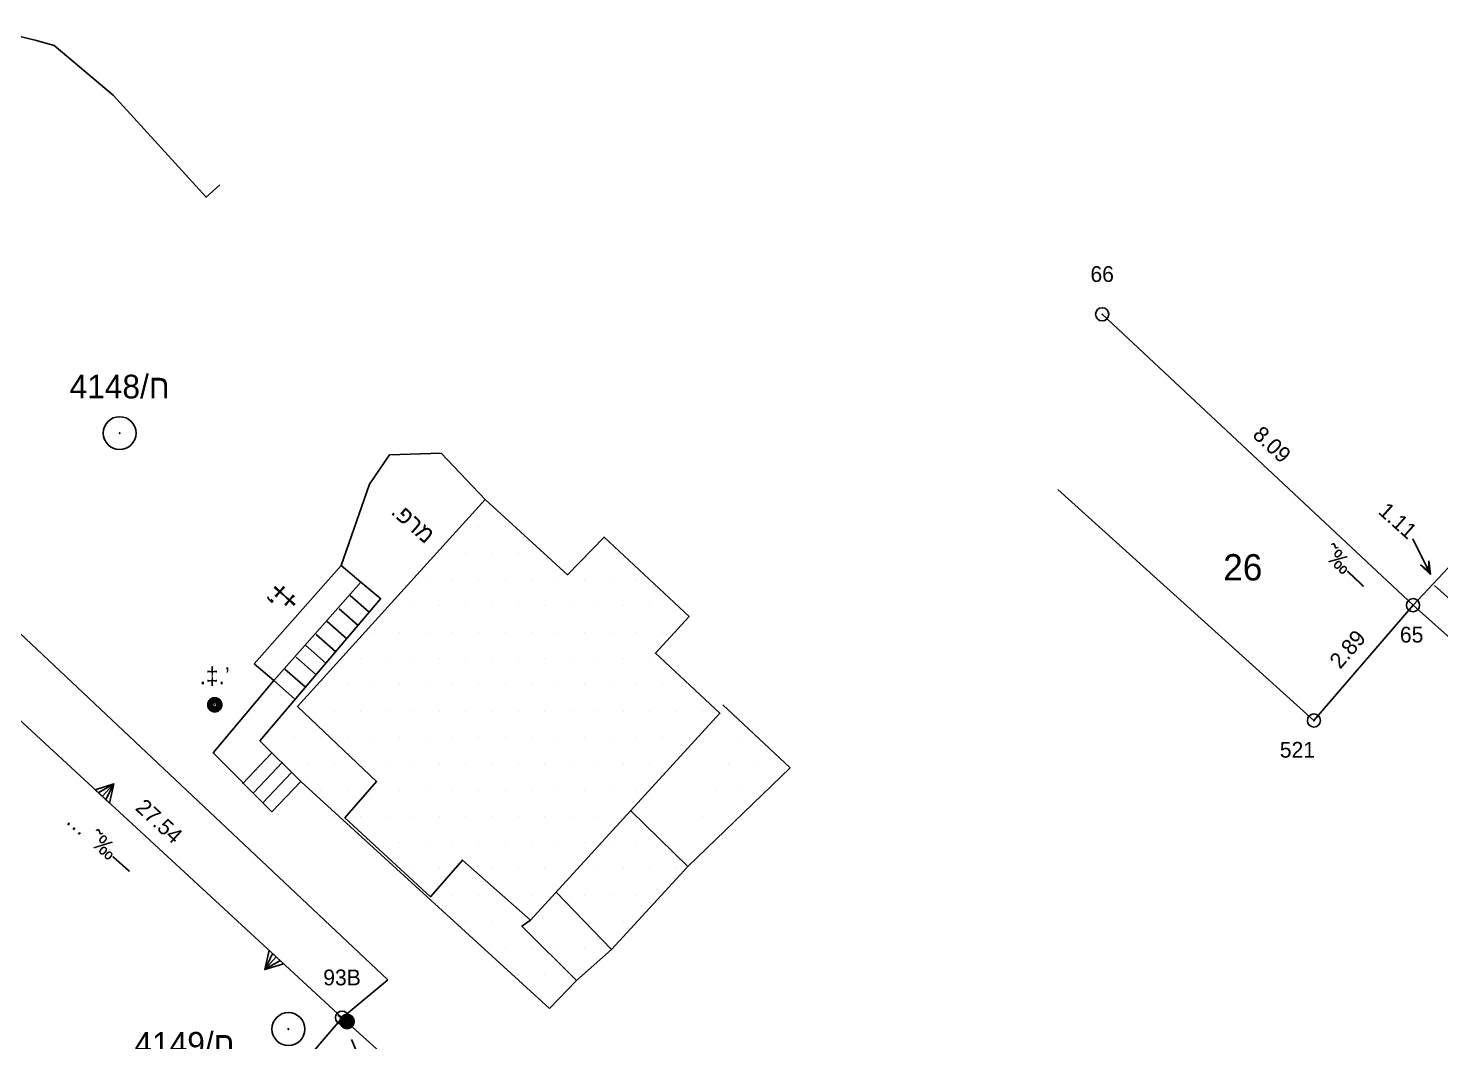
# Model space of a CAD drawing. Header units: feet. Extents: x 199929 to 200372, y 746507 to 746908.
# Drawn here: x 200223.6 to 200290.7, y 746695.5 to 746743.7 of the extents above; entities that cross this region are included whole.
import ezdxf
from ezdxf.enums import TextEntityAlignment as Align

# ---------------------------------------------------------------- set-up
doc = ezdxf.new("R2010")
doc.units = ezdxf.units.FT
doc.header["$LTSCALE"] = 5
doc.header["$MEASUREMENT"] = 0
doc.linetypes.add('HIDDEN', pattern=[0.375, 0.25, -0.125])
doc.layers.get('0').update_dxf_attribs({"linetype": 'CONTINUOUS'})
for name, color, linetype in [('121', 3, 'CONTINUOUS'), ('171', 3, 'HIDDEN'), ('1BATIM', 7, 'CONTINUOUS'), ('1KIR-EVEN', 7, 'CONTINUOUS'), ('1MADREGOT', 7, 'CONTINUOUS'), ('1T', 7, 'CONTINUOUS'), ('2GUVER_POLY', 7, 'CONTINUOUS'), ('2NEW_PT', 7, 'CONTINUOUS'), ('2TEURA_PT', 7, 'CONTINUOUS'), ('701', 3, 'CONTINUOUS'), ('701_H', 3, 'CONTINUOUS'), ('723', 3, 'CONTINUOUS'), ('726', 3, 'CONTINUOUS'), ('8213', 3, 'CONTINUOUS'), ('8213_T', 7, 'CONTINUOUS'), ('GVUL_C51-', 7, 'CONTINUOUS'), ('KIR-LE-BDIKA', 7, 'CONTINUOUS'), ('MILUOT', 7, 'CONTINUOUS'), ('OLD_FRONTS', 7, 'CONTINUOUS'), ('TR_ANOT_L', 7, 'CONTINUOUS'), ('TR_GUSH_MARKS', 7, 'CONTINUOUS'), ('TR_HETZ', 7, 'CONTINUOUS')]:
    doc.layers.add(name, color=color, linetype=linetype)
doc.styles.add('HEBTEXT', font='HEBTXT.shx')
doc.styles.add('TRHEBTXT', font='HEBTXT.SHX')

# ---------------------------------------------------------------- blocks, each defined once
blk = doc.blocks.new('TRP0002')
at = {"linetype": 'Continuous'}
blk.add_circle((0, 0, 3000), 0.5, dxfattribs=at)
blk.add_point((0, 0))
at = {"style": 'TRHEBTXT', "flags": 8}
blk.add_attdef('NAME', text='', height=1.199999999999999, dxfattribs=at).set_placement((0, 2.099999999976716), align=Align.BOTTOM_CENTER)
blk.add_attdef('HIGHTM', text='', height=1.6, dxfattribs=at).set_placement((-1, 0), align=Align.RIGHT)
blk.add_attdef('HIGHTC', (1, 0), '', height=1.6, dxfattribs=at)
blk.add_attdef('MARK', text='', height=2, dxfattribs=at).set_placement((0, -1.300000000046566), align=Align.TOP_CENTER)
blk = doc.blocks.new('8210')
at = {"layer": '2TEURA_PT', "linetype": 'Continuous', "const_width": 0.625}
blk.add_lwpolyline([(-0.4375, 0, 1), (0.4375, 0, 1)], format="xyb", close=True, dxfattribs=at)
at = {"layer": '2TEURA_PT'}
blk.add_point((0, 0), dxfattribs=at)
blk = doc.blocks.new('8213')
at = {"layer": '1BATIM'}
blk.add_blockref('8210', (0, 0), dxfattribs=at)
blk = doc.blocks.new('*X138')
at = {"color": 0}
for p, q in [((200251.25, 746705), (200251.25, 746705)), ((200252.5, 746705), (200252.5, 746705)), ((200253.75, 746705), (200253.75, 746705)), ((200250.625, 746703.75), (200250.625, 746703.75)), ((200251.875, 746703.75), (200251.875, 746703.75)), ((200253.125, 746703.75), (200253.125, 746703.75)), ((200254.375, 746703.75), (200254.375, 746703.75)), ((200250, 746702.5000000001), (200250, 746702.5000000001)), ((200251.25, 746702.5000000001), (200251.25, 746702.5000000001)), ((200252.5, 746702.5000000001), (200252.5, 746702.5000000001)), ((200250.625, 746701.25), (200250.625, 746701.25)), ((200251.875, 746701.25), (200251.875, 746701.25)), ((200251.25, 746700), (200251.25, 746700))]:
    blk.add_line(p, q, dxfattribs=at)
blk = doc.blocks.new('*X147')
at = {"color": 0}
for p, q in [((200248.75, 746700), (200248.75, 746700)), ((200250, 746700), (200250, 746700)), ((200249.375, 746698.75), (200249.375, 746698.75))]:
    blk.add_line(p, q, dxfattribs=at)
blk = doc.blocks.new('*X148')
at = {"color": 0}
for p, q in [((200235, 746710), (200235, 746710)), ((200236.25, 746710), (200236.25, 746710)), ((200237.5, 746710), (200237.5, 746710)), ((200235.625, 746708.7500000001), (200235.625, 746708.7500000001)), ((200236.875, 746708.7500000001), (200236.875, 746708.7500000001)), ((200238.125, 746708.7500000001), (200238.125, 746708.7500000001)), ((200237.5, 746707.5), (200237.5, 746707.5)), ((200238.75, 746707.5), (200238.75, 746707.5)), ((200240, 746707.5), (200240, 746707.5)), ((200238.125, 746706.2500000001), (200238.125, 746706.2500000001)), ((200239.375, 746706.2500000001), (200239.375, 746706.2500000001)), ((200240.625, 746706.2500000001), (200240.625, 746706.2500000001)), ((200240, 746705), (200240, 746705)), ((200241.25, 746705), (200241.25, 746705)), ((200242.5, 746705), (200242.5, 746705)), ((200241.875, 746703.75), (200241.875, 746703.75)), ((200243.125, 746703.75), (200243.125, 746703.75)), ((200242.5, 746702.5000000001), (200242.5, 746702.5000000001)), ((200243.75, 746702.5000000001), (200243.75, 746702.5000000001)), ((200245, 746702.5000000001), (200245, 746702.5000000001)), ((200244.375, 746701.25), (200244.375, 746701.25)), ((200245.625, 746701.25), (200245.625, 746701.25)), ((200246.25, 746700), (200246.25, 746700)), ((200247.5, 746700), (200247.5, 746700)), ((200246.875, 746698.75), (200246.875, 746698.75)), ((200248.125, 746698.75), (200248.125, 746698.75))]:
    blk.add_line(p, q, dxfattribs=at)
blk = doc.blocks.new('*X149')
at = {"color": 0}
for p, q in [((200256.875, 746711.25), (200256.875, 746711.25)), ((200257.5, 746710), (200257.5, 746710)), ((200256.875, 746708.7500000001), (200256.875, 746708.7500000001)), ((200258.125, 746708.7500000001), (200258.125, 746708.7500000001)), ((200259.375, 746708.7500000001), (200259.375, 746708.7500000001)), ((200256.25, 746707.5), (200256.25, 746707.5)), ((200257.5, 746707.5), (200257.5, 746707.5)), ((200255.625, 746706.25), (200255.625, 746706.25)), ((200256.875, 746706.25), (200256.875, 746706.25))]:
    blk.add_line(p, q, dxfattribs=at)
blk = doc.blocks.new('*X150')
at = {"color": 0}
for p, q in [((200245, 746720), (200245, 746720)), ((200246.25, 746720), (200246.25, 746720)), ((200243.125, 746718.75), (200243.125, 746718.75)), ((200244.375, 746718.75), (200244.375, 746718.75)), ((200245.625, 746718.75), (200245.625, 746718.75)), ((200246.875, 746718.75), (200246.875, 746718.75)), ((200250.625, 746718.75), (200250.625, 746718.75)), ((200242.5, 746717.5000000001), (200242.5, 746717.5000000001)), ((200243.75, 746717.5000000001), (200243.75, 746717.5000000001)), ((200245, 746717.5000000001), (200245, 746717.5000000001)), ((200246.25, 746717.5000000001), (200246.25, 746717.5000000001)), ((200247.5, 746717.5000000001), (200247.5, 746717.5000000001)), ((200248.75, 746717.5000000001), (200248.75, 746717.5000000001)), ((200250, 746717.5000000001), (200250, 746717.5000000001)), ((200251.25, 746717.5000000001), (200251.25, 746717.5000000001)), ((200252.5, 746717.5000000001), (200252.5, 746717.5000000001)), ((200241.875, 746716.25), (200241.875, 746716.25)), ((200243.125, 746716.25), (200243.125, 746716.25)), ((200244.375, 746716.25), (200244.375, 746716.25)), ((200245.625, 746716.25), (200245.625, 746716.25)), ((200246.875, 746716.25), (200246.875, 746716.25)), ((200248.125, 746716.25), (200248.125, 746716.25)), ((200249.375, 746716.25), (200249.375, 746716.25)), ((200250.625, 746716.25), (200250.625, 746716.25)), ((200251.875, 746716.25), (200251.875, 746716.25)), ((200253.125, 746716.25), (200253.125, 746716.25)), ((200254.375, 746716.25), (200254.375, 746716.25)), ((200240, 746715), (200240, 746715)), ((200241.25, 746715), (200241.25, 746715)), ((200242.5, 746715), (200242.5, 746715)), ((200243.75, 746715), (200243.75, 746715)), ((200245, 746715), (200245, 746715)), ((200246.25, 746715), (200246.25, 746715)), ((200247.5, 746715), (200247.5, 746715)), ((200248.75, 746715), (200248.75, 746715)), ((200250, 746715), (200250, 746715)), ((200251.25, 746715), (200251.25, 746715)), ((200252.5, 746715), (200252.5, 746715)), ((200253.75, 746715), (200253.75, 746715)), ((200239.375, 746713.75), (200239.375, 746713.75)), ((200240.625, 746713.75), (200240.625, 746713.75)), ((200241.875, 746713.75), (200241.875, 746713.75)), ((200243.125, 746713.75), (200243.125, 746713.75)), ((200244.375, 746713.75), (200244.375, 746713.75)), ((200245.625, 746713.75), (200245.625, 746713.75)), ((200246.875, 746713.75), (200246.875, 746713.75)), ((200248.125, 746713.75), (200248.125, 746713.75)), ((200249.375, 746713.75), (200249.375, 746713.75)), ((200250.625, 746713.75), (200250.625, 746713.75)), ((200251.875, 746713.75), (200251.875, 746713.75)), ((200253.125, 746713.75), (200253.125, 746713.75)), ((200237.5, 746712.5), (200237.5, 746712.5)), ((200238.75, 746712.5), (200238.75, 746712.5)), ((200240, 746712.5), (200240, 746712.5)), ((200241.25, 746712.5), (200241.25, 746712.5)), ((200242.5, 746712.5), (200242.5, 746712.5)), ((200243.75, 746712.5), (200243.75, 746712.5)), ((200245, 746712.5), (200245, 746712.5)), ((200246.25, 746712.5), (200246.25, 746712.5)), ((200247.5, 746712.5), (200247.5, 746712.5)), ((200248.75, 746712.5), (200248.75, 746712.5)), ((200250, 746712.5), (200250, 746712.5)), ((200251.25, 746712.5), (200251.25, 746712.5)), ((200252.5, 746712.5), (200252.5, 746712.5)), ((200253.75, 746712.5), (200253.75, 746712.5)), ((200255, 746712.5), (200255, 746712.5)), ((200236.875, 746711.25), (200236.875, 746711.25)), ((200238.125, 746711.25), (200238.125, 746711.25)), ((200239.375, 746711.25), (200239.375, 746711.25)), ((200240.625, 746711.25), (200240.625, 746711.25)), ((200241.875, 746711.25), (200241.875, 746711.25)), ((200243.125, 746711.25), (200243.125, 746711.25)), ((200244.375, 746711.25), (200244.375, 746711.25)), ((200245.625, 746711.25), (200245.625, 746711.25)), ((200246.875, 746711.25), (200246.875, 746711.25)), ((200248.125, 746711.25), (200248.125, 746711.25)), ((200249.375, 746711.25), (200249.375, 746711.25)), ((200250.625, 746711.25), (200250.625, 746711.25)), ((200251.875, 746711.25), (200251.875, 746711.25)), ((200253.125, 746711.25), (200253.125, 746711.25)), ((200254.375, 746711.25), (200254.375, 746711.25)), ((200255.625, 746711.25), (200255.625, 746711.25)), ((200238.75, 746710.0000000001), (200238.75, 746710.0000000001)), ((200240, 746710.0000000001), (200240, 746710.0000000001)), ((200241.25, 746710.0000000001), (200241.25, 746710.0000000001)), ((200242.5, 746710.0000000001), (200242.5, 746710.0000000001)), ((200243.75, 746710.0000000001), (200243.75, 746710.0000000001)), ((200245, 746710.0000000001), (200245, 746710.0000000001)), ((200246.25, 746710.0000000001), (200246.25, 746710.0000000001)), ((200247.5, 746710.0000000001), (200247.5, 746710.0000000001)), ((200248.75, 746710.0000000001), (200248.75, 746710.0000000001)), ((200250, 746710.0000000001), (200250, 746710.0000000001)), ((200251.25, 746710.0000000001), (200251.25, 746710.0000000001)), ((200252.5, 746710.0000000001), (200252.5, 746710.0000000001)), ((200253.75, 746710.0000000001), (200253.75, 746710.0000000001)), ((200255, 746710.0000000001), (200255, 746710.0000000001)), ((200239.375, 746708.7500000001), (200239.375, 746708.7500000001)), ((200240.625, 746708.7500000001), (200240.625, 746708.7500000001)), ((200241.875, 746708.7500000001), (200241.875, 746708.7500000001)), ((200243.125, 746708.7500000001), (200243.125, 746708.7500000001)), ((200244.375, 746708.7500000001), (200244.375, 746708.7500000001)), ((200245.625, 746708.7500000001), (200245.625, 746708.7500000001)), ((200246.875, 746708.7500000001), (200246.875, 746708.7500000001)), ((200248.125, 746708.7500000001), (200248.125, 746708.7500000001)), ((200249.375, 746708.7500000001), (200249.375, 746708.7500000001)), ((200250.625, 746708.7500000001), (200250.625, 746708.7500000001)), ((200251.875, 746708.7500000001), (200251.875, 746708.7500000001)), ((200253.125, 746708.7500000001), (200253.125, 746708.7500000001)), ((200240, 746707.5000000001), (200240, 746707.5000000001)), ((200241.25, 746707.5000000001), (200241.25, 746707.5000000001)), ((200242.5, 746707.5000000001), (200242.5, 746707.5000000001)), ((200243.75, 746707.5000000001), (200243.75, 746707.5000000001)), ((200245, 746707.5000000001), (200245, 746707.5000000001)), ((200246.25, 746707.5000000001), (200246.25, 746707.5000000001)), ((200247.5, 746707.5000000001), (200247.5, 746707.5000000001)), ((200248.75, 746707.5000000001), (200248.75, 746707.5000000001)), ((200250, 746707.5000000001), (200250, 746707.5000000001)), ((200251.25, 746707.5000000001), (200251.25, 746707.5000000001)), ((200252.5, 746707.5000000001), (200252.5, 746707.5000000001)), ((200239.375, 746706.25), (200239.375, 746706.25)), ((200240.625, 746706.25), (200240.625, 746706.25)), ((200241.875, 746706.25), (200241.875, 746706.25)), ((200243.125, 746706.25), (200243.125, 746706.25)), ((200244.375, 746706.25), (200244.375, 746706.25)), ((200245.625, 746706.25), (200245.625, 746706.25)), ((200246.875, 746706.25), (200246.875, 746706.25)), ((200248.125, 746706.25), (200248.125, 746706.25)), ((200249.375, 746706.25), (200249.375, 746706.25)), ((200250.625, 746706.25), (200250.625, 746706.25)), ((200251.875, 746706.25), (200251.875, 746706.25)), ((200240, 746705), (200240, 746705)), ((200241.25, 746705), (200241.25, 746705)), ((200242.5, 746705), (200242.5, 746705)), ((200243.75, 746705), (200243.75, 746705)), ((200245, 746705), (200245, 746705)), ((200246.25, 746705), (200246.25, 746705)), ((200247.5, 746705), (200247.5, 746705)), ((200248.75, 746705), (200248.75, 746705)), ((200250, 746705), (200250, 746705)), ((200241.875, 746703.75), (200241.875, 746703.75)), ((200243.125, 746703.75), (200243.125, 746703.75)), ((200245.625, 746703.75), (200245.625, 746703.75)), ((200246.875, 746703.75), (200246.875, 746703.75)), ((200248.125, 746703.75), (200248.125, 746703.75)), ((200249.375, 746703.75), (200249.375, 746703.75)), ((200246.25, 746702.5000000001), (200246.25, 746702.5000000001)), ((200247.5, 746702.5000000001), (200247.5, 746702.5000000001))]:
    blk.add_line(p, q, dxfattribs=at)
blk = doc.blocks.new('TRP0012')
at = {"linetype": 'Continuous'}
for centre, radius in [((0, 0, 3000), 1.25), ((0, 0, 3001), 0.03)]:
    blk.add_circle(centre, radius, dxfattribs=at)
blk.add_point((0, 0))
at = {"style": 'TRHEBTXT', "flags": 8}
blk.add_attdef('NAME', text='', height=1.8, dxfattribs=at).set_placement((0, 2.1), align=Align.BOTTOM_CENTER)
blk.add_attdef('HIGHTM', text='', height=1.6, dxfattribs=at).set_placement((-1.75, 0), align=Align.RIGHT)
blk.add_attdef('HIGHTC', (1.75, 0), '', height=1.6, dxfattribs=at)
blk.add_attdef('MARK', text='', height=2, dxfattribs=at).set_placement((0, -1.75), align=Align.TOP_CENTER)
blk = doc.blocks.new('*X28')
at = {"color": 0}
for p, q in [((200251.25, 746705), (200251.25, 746705)), ((200252.5, 746705), (200252.5, 746705)), ((200253.75, 746705), (200253.75, 746705)), ((200250.625, 746703.75), (200250.625, 746703.75)), ((200251.875, 746703.75), (200251.875, 746703.75)), ((200253.125, 746703.75), (200253.125, 746703.75)), ((200254.375, 746703.75), (200254.375, 746703.75)), ((200250, 746702.5000000001), (200250, 746702.5000000001)), ((200251.25, 746702.5000000001), (200251.25, 746702.5000000001)), ((200252.5, 746702.5000000001), (200252.5, 746702.5000000001)), ((200250.625, 746701.25), (200250.625, 746701.25)), ((200251.875, 746701.25), (200251.875, 746701.25)), ((200251.25, 746700), (200251.25, 746700))]:
    blk.add_line(p, q, dxfattribs=at)
blk = doc.blocks.new('*X37')
at = {"color": 0}
for p, q in [((200248.75, 746700), (200248.75, 746700)), ((200250, 746700), (200250, 746700)), ((200249.375, 746698.75), (200249.375, 746698.75))]:
    blk.add_line(p, q, dxfattribs=at)
blk = doc.blocks.new('*X38')
at = {"color": 0}
for p, q in [((200235, 746710), (200235, 746710)), ((200236.25, 746710), (200236.25, 746710)), ((200237.5, 746710), (200237.5, 746710)), ((200235.625, 746708.7500000001), (200235.625, 746708.7500000001)), ((200236.875, 746708.7500000001), (200236.875, 746708.7500000001)), ((200238.125, 746708.7500000001), (200238.125, 746708.7500000001)), ((200237.5, 746707.5), (200237.5, 746707.5)), ((200238.75, 746707.5), (200238.75, 746707.5)), ((200240, 746707.5), (200240, 746707.5)), ((200238.125, 746706.2500000001), (200238.125, 746706.2500000001)), ((200239.375, 746706.2500000001), (200239.375, 746706.2500000001)), ((200240.625, 746706.2500000001), (200240.625, 746706.2500000001)), ((200240, 746705), (200240, 746705)), ((200241.25, 746705), (200241.25, 746705)), ((200242.5, 746705), (200242.5, 746705)), ((200241.875, 746703.75), (200241.875, 746703.75)), ((200243.125, 746703.75), (200243.125, 746703.75)), ((200242.5, 746702.5000000001), (200242.5, 746702.5000000001)), ((200243.75, 746702.5000000001), (200243.75, 746702.5000000001)), ((200245, 746702.5000000001), (200245, 746702.5000000001)), ((200244.375, 746701.25), (200244.375, 746701.25)), ((200245.625, 746701.25), (200245.625, 746701.25)), ((200246.25, 746700), (200246.25, 746700)), ((200247.5, 746700), (200247.5, 746700)), ((200246.875, 746698.75), (200246.875, 746698.75)), ((200248.125, 746698.75), (200248.125, 746698.75))]:
    blk.add_line(p, q, dxfattribs=at)
blk = doc.blocks.new('*X39')
at = {"color": 0}
for p, q in [((200256.875, 746711.25), (200256.875, 746711.25)), ((200257.5, 746710), (200257.5, 746710)), ((200256.875, 746708.7500000001), (200256.875, 746708.7500000001)), ((200258.125, 746708.7500000001), (200258.125, 746708.7500000001)), ((200259.375, 746708.7500000001), (200259.375, 746708.7500000001)), ((200256.25, 746707.5), (200256.25, 746707.5)), ((200257.5, 746707.5), (200257.5, 746707.5)), ((200255.625, 746706.25), (200255.625, 746706.25)), ((200256.875, 746706.25), (200256.875, 746706.25))]:
    blk.add_line(p, q, dxfattribs=at)
blk = doc.blocks.new('*X40')
at = {"color": 0}
for p, q in [((200245, 746720), (200245, 746720)), ((200246.25, 746720), (200246.25, 746720)), ((200243.125, 746718.75), (200243.125, 746718.75)), ((200244.375, 746718.75), (200244.375, 746718.75)), ((200245.625, 746718.75), (200245.625, 746718.75)), ((200246.875, 746718.75), (200246.875, 746718.75)), ((200250.625, 746718.75), (200250.625, 746718.75)), ((200242.5, 746717.5000000001), (200242.5, 746717.5000000001)), ((200243.75, 746717.5000000001), (200243.75, 746717.5000000001)), ((200245, 746717.5000000001), (200245, 746717.5000000001)), ((200246.25, 746717.5000000001), (200246.25, 746717.5000000001)), ((200247.5, 746717.5000000001), (200247.5, 746717.5000000001)), ((200248.75, 746717.5000000001), (200248.75, 746717.5000000001)), ((200250, 746717.5000000001), (200250, 746717.5000000001)), ((200251.25, 746717.5000000001), (200251.25, 746717.5000000001)), ((200252.5, 746717.5000000001), (200252.5, 746717.5000000001)), ((200241.875, 746716.25), (200241.875, 746716.25)), ((200243.125, 746716.25), (200243.125, 746716.25)), ((200244.375, 746716.25), (200244.375, 746716.25)), ((200245.625, 746716.25), (200245.625, 746716.25)), ((200246.875, 746716.25), (200246.875, 746716.25)), ((200248.125, 746716.25), (200248.125, 746716.25)), ((200249.375, 746716.25), (200249.375, 746716.25)), ((200250.625, 746716.25), (200250.625, 746716.25)), ((200251.875, 746716.25), (200251.875, 746716.25)), ((200253.125, 746716.25), (200253.125, 746716.25)), ((200254.375, 746716.25), (200254.375, 746716.25)), ((200240, 746715), (200240, 746715)), ((200241.25, 746715), (200241.25, 746715)), ((200242.5, 746715), (200242.5, 746715)), ((200243.75, 746715), (200243.75, 746715)), ((200245, 746715), (200245, 746715)), ((200246.25, 746715), (200246.25, 746715)), ((200247.5, 746715), (200247.5, 746715)), ((200248.75, 746715), (200248.75, 746715)), ((200250, 746715), (200250, 746715)), ((200251.25, 746715), (200251.25, 746715)), ((200252.5, 746715), (200252.5, 746715)), ((200253.75, 746715), (200253.75, 746715)), ((200239.375, 746713.75), (200239.375, 746713.75)), ((200240.625, 746713.75), (200240.625, 746713.75)), ((200241.875, 746713.75), (200241.875, 746713.75)), ((200243.125, 746713.75), (200243.125, 746713.75)), ((200244.375, 746713.75), (200244.375, 746713.75)), ((200245.625, 746713.75), (200245.625, 746713.75)), ((200246.875, 746713.75), (200246.875, 746713.75)), ((200248.125, 746713.75), (200248.125, 746713.75)), ((200249.375, 746713.75), (200249.375, 746713.75)), ((200250.625, 746713.75), (200250.625, 746713.75)), ((200251.875, 746713.75), (200251.875, 746713.75)), ((200253.125, 746713.75), (200253.125, 746713.75)), ((200237.5, 746712.5), (200237.5, 746712.5)), ((200238.75, 746712.5), (200238.75, 746712.5)), ((200240, 746712.5), (200240, 746712.5)), ((200241.25, 746712.5), (200241.25, 746712.5)), ((200242.5, 746712.5), (200242.5, 746712.5)), ((200243.75, 746712.5), (200243.75, 746712.5)), ((200245, 746712.5), (200245, 746712.5)), ((200246.25, 746712.5), (200246.25, 746712.5)), ((200247.5, 746712.5), (200247.5, 746712.5)), ((200248.75, 746712.5), (200248.75, 746712.5)), ((200250, 746712.5), (200250, 746712.5)), ((200251.25, 746712.5), (200251.25, 746712.5)), ((200252.5, 746712.5), (200252.5, 746712.5)), ((200253.75, 746712.5), (200253.75, 746712.5)), ((200255, 746712.5), (200255, 746712.5)), ((200236.875, 746711.25), (200236.875, 746711.25)), ((200238.125, 746711.25), (200238.125, 746711.25)), ((200239.375, 746711.25), (200239.375, 746711.25)), ((200240.625, 746711.25), (200240.625, 746711.25)), ((200241.875, 746711.25), (200241.875, 746711.25)), ((200243.125, 746711.25), (200243.125, 746711.25)), ((200244.375, 746711.25), (200244.375, 746711.25)), ((200245.625, 746711.25), (200245.625, 746711.25)), ((200246.875, 746711.25), (200246.875, 746711.25)), ((200248.125, 746711.25), (200248.125, 746711.25)), ((200249.375, 746711.25), (200249.375, 746711.25)), ((200250.625, 746711.25), (200250.625, 746711.25)), ((200251.875, 746711.25), (200251.875, 746711.25)), ((200253.125, 746711.25), (200253.125, 746711.25)), ((200254.375, 746711.25), (200254.375, 746711.25)), ((200255.625, 746711.25), (200255.625, 746711.25)), ((200238.75, 746710.0000000001), (200238.75, 746710.0000000001)), ((200240, 746710.0000000001), (200240, 746710.0000000001)), ((200241.25, 746710.0000000001), (200241.25, 746710.0000000001)), ((200242.5, 746710.0000000001), (200242.5, 746710.0000000001)), ((200243.75, 746710.0000000001), (200243.75, 746710.0000000001)), ((200245, 746710.0000000001), (200245, 746710.0000000001)), ((200246.25, 746710.0000000001), (200246.25, 746710.0000000001)), ((200247.5, 746710.0000000001), (200247.5, 746710.0000000001)), ((200248.75, 746710.0000000001), (200248.75, 746710.0000000001)), ((200250, 746710.0000000001), (200250, 746710.0000000001)), ((200251.25, 746710.0000000001), (200251.25, 746710.0000000001)), ((200252.5, 746710.0000000001), (200252.5, 746710.0000000001)), ((200253.75, 746710.0000000001), (200253.75, 746710.0000000001)), ((200255, 746710.0000000001), (200255, 746710.0000000001)), ((200239.375, 746708.7500000001), (200239.375, 746708.7500000001)), ((200240.625, 746708.7500000001), (200240.625, 746708.7500000001)), ((200241.875, 746708.7500000001), (200241.875, 746708.7500000001)), ((200243.125, 746708.7500000001), (200243.125, 746708.7500000001)), ((200244.375, 746708.7500000001), (200244.375, 746708.7500000001)), ((200245.625, 746708.7500000001), (200245.625, 746708.7500000001)), ((200246.875, 746708.7500000001), (200246.875, 746708.7500000001)), ((200248.125, 746708.7500000001), (200248.125, 746708.7500000001)), ((200249.375, 746708.7500000001), (200249.375, 746708.7500000001)), ((200250.625, 746708.7500000001), (200250.625, 746708.7500000001)), ((200251.875, 746708.7500000001), (200251.875, 746708.7500000001)), ((200253.125, 746708.7500000001), (200253.125, 746708.7500000001)), ((200240, 746707.5000000001), (200240, 746707.5000000001)), ((200241.25, 746707.5000000001), (200241.25, 746707.5000000001)), ((200242.5, 746707.5000000001), (200242.5, 746707.5000000001)), ((200243.75, 746707.5000000001), (200243.75, 746707.5000000001)), ((200245, 746707.5000000001), (200245, 746707.5000000001)), ((200246.25, 746707.5000000001), (200246.25, 746707.5000000001)), ((200247.5, 746707.5000000001), (200247.5, 746707.5000000001)), ((200248.75, 746707.5000000001), (200248.75, 746707.5000000001)), ((200250, 746707.5000000001), (200250, 746707.5000000001)), ((200251.25, 746707.5000000001), (200251.25, 746707.5000000001)), ((200252.5, 746707.5000000001), (200252.5, 746707.5000000001)), ((200239.375, 746706.25), (200239.375, 746706.25)), ((200240.625, 746706.25), (200240.625, 746706.25)), ((200241.875, 746706.25), (200241.875, 746706.25)), ((200243.125, 746706.25), (200243.125, 746706.25)), ((200244.375, 746706.25), (200244.375, 746706.25)), ((200245.625, 746706.25), (200245.625, 746706.25)), ((200246.875, 746706.25), (200246.875, 746706.25)), ((200248.125, 746706.25), (200248.125, 746706.25)), ((200249.375, 746706.25), (200249.375, 746706.25)), ((200250.625, 746706.25), (200250.625, 746706.25)), ((200251.875, 746706.25), (200251.875, 746706.25)), ((200240, 746705), (200240, 746705)), ((200241.25, 746705), (200241.25, 746705)), ((200242.5, 746705), (200242.5, 746705)), ((200243.75, 746705), (200243.75, 746705)), ((200245, 746705), (200245, 746705)), ((200246.25, 746705), (200246.25, 746705)), ((200247.5, 746705), (200247.5, 746705)), ((200248.75, 746705), (200248.75, 746705)), ((200250, 746705), (200250, 746705)), ((200241.875, 746703.75), (200241.875, 746703.75)), ((200243.125, 746703.75), (200243.125, 746703.75)), ((200245.625, 746703.75), (200245.625, 746703.75)), ((200246.875, 746703.75), (200246.875, 746703.75)), ((200248.125, 746703.75), (200248.125, 746703.75)), ((200249.375, 746703.75), (200249.375, 746703.75)), ((200246.25, 746702.5000000001), (200246.25, 746702.5000000001)), ((200247.5, 746702.5000000001), (200247.5, 746702.5000000001))]:
    blk.add_line(p, q, dxfattribs=at)
blk = doc.blocks.new('ANOT13')
at = {"style": 'TRHEBTXT', "flags": 8}
blk.add_attdef('TEXT', text='', height=1.28, dxfattribs=at).set_placement((0.0441220644495495, -1.475436180035057), align=Align.TOP_CENTER)
blk = doc.blocks.new('ANOT200')
at = {"style": 'TRHEBTXT', "flags": 8}
blk.add_attdef('TEXT', text='', height=1.8, dxfattribs=at).set_placement((0, 0), align=Align.MIDDLE_CENTER)
blk = doc.blocks.new('TR_FRONT')
at = {"style": 'TRHEBTXT', "flags": 8}
blk.add_attdef('FRONT', text='', height=1.199999999999999, dxfattribs=at).set_placement((0, -1), align=Align.TOP_CENTER)
blk = doc.blocks.new('ANOT10')
at = {"style": 'TRHEBTXT', "flags": 8}
blk.add_attdef('TEXT', text='', height=1.28, dxfattribs=at).set_placement((0, -1.497475834532148), align=Align.TOP_CENTER)
blk = doc.blocks.new('HETZ')
for p, q in [((0, 0), (-1, 0.35)), ((-0.3, 0), (-1, 0.35)), ((0, 0), (-1, -0.35)), ((-1, -0.35), (-0.3, 0))]:
    blk.add_line(p, q)
blk = doc.blocks.new('GUSHMARK')
for p, q in [((-0.0249224722963627, 0.7721895711304648), (-0.2616563982148179, 0.0280036561252381)), ((0, 0.8669999999999999), (-4e-16, 1e-16)), ((0.0228061297389741, 0.7645568963440085), (0.2404486117596253, 0.0356363421231252))]:
    blk.add_line(p, q)
at = {"layer": 'TR_GUSH_MARKS'}
blk.add_lwpolyline([(0.5005626833874054, -1e-16), (0, 0.8669999999999999), (-0.5005626833874057, 3e-16)], close=True, dxfattribs=at)
blk = doc.blocks.new('ANOT101')
at = {"xscale": 1.5, "yscale": 1.5, "zscale": 1.5}
blk.add_blockref('GUSHMARK', (0, 0), dxfattribs=at)
blk = doc.blocks.new('*U277')
at = {"layer": '1T', "style": 'TRHEBTXT'}
blk.add_text('26', height=1.25, dxfattribs=at).set_placement((199976.060715802, 746765.0038829041))

msp = doc.modelspace()

# ---------------------------------------------------------------- linework, layer by layer
at = {"layer": '121'}
msp.add_lwpolyline([(200217.56, 746742.2199999999), (200220.94, 746743.6999999998), (200221.73, 746743.6400000001), (200222.72, 746743.42), (200223.91, 746743.1400000001), (200224.82, 746742.88), (200227.63, 746740.52), (200232.05, 746735.67), (200232.6926325521, 746736.2545221619)], dxfattribs=at)
msp.add_lwpolyline([(200217.56, 746742.2199999999), (200220.94, 746743.6999999998), (200221.73, 746743.6400000001), (200222.72, 746743.42), (200223.91, 746743.1400000001), (200224.82, 746742.88), (200227.63, 746740.52), (200232.05, 746735.67), (200232.6926325521, 746736.2545221619)], dxfattribs=at)
at = {"layer": '171'}
msp.add_lwpolyline([(200234.7407513417, 746687.5), (200238.04, 746691.73), (200238.85, 746692.85), (200239.1, 746693.27), (200239.44, 746694.49), (200238.57, 746696.51), (200238.3, 746696.8)], dxfattribs=at)
msp.add_lwpolyline([(200234.7407513417, 746687.5), (200238.04, 746691.73), (200238.85, 746692.85), (200239.1, 746693.27), (200239.44, 746694.49), (200238.57, 746696.51), (200238.3, 746696.8)], dxfattribs=at)
at = {"layer": '1KIR-EVEN'}
for p, q in [((200240.75, 746723.43), (200239.81, 746722.0400000002)), ((200243.21, 746723.51), (200240.75, 746723.43)), ((200243.21, 746723.51), (200245.31, 746721.3)), ((200239.81, 746722.0400000002), (200238.46, 746718.17))]:
    msp.add_line(p, q, dxfattribs=at)
at = {"layer": '1MADREGOT'}
for p, q in [((200239.4, 746717.37), (200240.3456704425, 746716.5855018675)), ((200302.5020771128, 746706.4125220152), (200290.4270771129, 746717.2125220151)), ((200234.6, 746709.84), (200240.3446386018, 746716.5943607001)), ((200238.8866538755, 746716.7442947273), (200239.7938267805, 746715.9467339342)), ((200301.476464466, 746705.48104868), (200289.4014644661, 746716.2810486798)), ((200237.7902230671, 746715.5015165773), (200238.7199610234, 746714.6841172286)), ((200238.3595243541, 746716.1123741737), (200239.2607901889, 746715.3200067099)), ((200237.2630935459, 746714.8906601599), (200238.1971749216, 746714.0694421994)), ((200236.7781338403, 746714.3640585192), (200237.7334315744, 746713.5241877356)), ((200236.3142600176, 746713.8163939216), (200237.2684595561, 746712.9774886403)), ((200235.7871304964, 746713.2476645978), (200236.741330035, 746712.4087593165)), ((200232.37, 746709.2700000001), (200235.26, 746712.6999999998)), ((200235.26, 746712.6999999998), (200236.2404280926, 746711.838035315)), ((200234.6, 746709.84), (200236.5343384264, 746707.9087207748)), ((200232.37, 746709.2700000001), (200235.16, 746706.4599999998)), ((200235.1465540353, 746709.2473063146), (200233.7722156088, 746707.7985855398)), ((200235.6729551457, 746708.8170468034), (200234.2986167193, 746707.3683260282)), ((200236.1036467861, 746708.3389808759), (200234.7293083596, 746706.890260101)), ((200236.5343384264, 746707.9087207748), (200235.16, 746706.4599999998))]:
    msp.add_line(p, q, dxfattribs=at)
at = {"layer": '701'}
for p, q in [((200245.31, 746721.3), (200249.21, 746717.73)), ((200249.21, 746717.73), (200250.95, 746719.52)), ((200250.95, 746719.52), (200254.99, 746715.7400000001)), ((200254.99, 746715.7400000001), (200253.39, 746714)), ((200253.39, 746714), (200256.46, 746711.15)), ((200238.64, 746706.18), (200240.14, 746707.9000000001)), ((200244.22, 746704.1700000002), (200242.71, 746702.4300000002))]:
    msp.add_line(p, q, dxfattribs=at)
for points in [[(200254.99, 746715.7400000001), (200253.39, 746714), (200256.46, 746711.15), (200247.45, 746701.31), (200244.22, 746704.1700000002), (200242.71, 746702.4300000002), (200238.64, 746706.18), (200240.14, 746707.9000000001), (200236.38, 746711.4699999999), (200245.31, 746721.3), (200249.21, 746717.73), (200250.95, 746719.52), (200254.99, 746715.7400000001)], [(200252.23, 746706.5100000001), (200254.94, 746703.87), (200251.3, 746699.92), (200248.6751305068, 746702.647989366)], [(200252.23, 746706.5100000001), (200254.94, 746703.87), (200251.3, 746699.92), (200248.6751305068, 746702.647989366)]]:
    msp.add_lwpolyline(points, dxfattribs=at)
at = {"layer": '723'}
for p, q in [((200248.3653385157, 746697.1143709389), (200236.5343384264, 746707.9087207748)), ((200249.65, 746698.4399999998), (200248.3653385157, 746697.1143709389))]:
    msp.add_line(p, q, dxfattribs=at)
for points in [[(200256.6, 746711.54), (200259.79, 746708.56), (200254.94, 746703.87)], [(200256.6, 746711.54), (200259.79, 746708.56), (200254.94, 746703.87)], [(200251.3, 746699.92), (200249.65, 746698.4399999998), (200247.05, 746701.0300000001), (200247.45, 746701.31)], [(200251.3, 746699.92), (200249.65, 746698.4399999998), (200247.05, 746701.0300000001), (200247.45, 746701.31)]]:
    msp.add_lwpolyline(points, dxfattribs=at)
at = {"layer": '726'}
for p, q in [((200238.46, 746718.17), (200234.32, 746713.5)), ((200238.46, 746718.17), (200239.4, 746717.37)), ((200239.4, 746717.37), (200235.26, 746712.6999999998)), ((200234.32, 746713.5), (200235.26, 746712.6999999998))]:
    msp.add_line(p, q, dxfattribs=at)
at = {"layer": 'GVUL_C51-'}
for q in [(200218.26, 746715.36), (200228.31, 746684.7199999999), (200253.9084105187, 746682.7823964193)]:
    msp.add_line((200238.5, 746696.68), q, dxfattribs=at)
at = {"layer": 'KIR-LE-BDIKA'}
for p in [(200220.0789755375, 746717.8773511784), (200238.5, 746696.68)]:
    msp.add_line(p, (200240.6765395571, 746698.485841765), dxfattribs=at)
at = {"layer": 'MILUOT'}
for p, q in [((200289.4014644661, 746716.2810486798), (200274.6264644661, 746730.1060486796)), ((200284.6907317491, 746710.802835172), (200272.5140152726, 746721.7744219399)), ((200291.3014644659, 746718.3060486801), (200289.4014644661, 746716.2810486798)), ((200289.4014644661, 746716.2810486798), (200284.6907317491, 746710.802835172))]:
    msp.add_line(p, q, dxfattribs=at)
at = {"layer": 'TR_HETZ'}
msp.add_line((200289.3952106308, 746719.4437926736), (200290.2242838714, 746717.7354861065), dxfattribs=at)

# ---------------------------------------------------------------- block references
msp.add_blockref('*U277', (304.3188529505569, -47.54556624416728))
at = {"layer": '2GUVER_POLY', "xscale": 0.625, "yscale": 0.625, "zscale": 0.625}
msp.add_blockref('TRP0012', (200227.93, 746724.4599999998), dxfattribs=at).add_auto_attribs({'NAME': '4148/ח'})
at = {"layer": '2GUVER_POLY'}
ref = msp.add_blockref('TRP0012', (200235.95, 746696.1400000001), dxfattribs=dict(at, xscale=0.625, yscale=0.625, zscale=0.625))
ref.add_attrib('NAME', '4149/ח', dxfattribs={"layer": '0', "height": 1.125, "style": 'TRHEBTXT', "flags": 8}).set_placement((200231.0117892756, 746694.5385787389), align=Align.BOTTOM_CENTER)
at = {"layer": '2NEW_PT', "xscale": 0.625, "yscale": 0.625, "zscale": 0.625}
msp.add_blockref('TRP0002', (200238.5, 746696.68), dxfattribs=at).add_auto_attribs({'NAME': '93B'})
at = {"layer": '701_H'}
for name in ['*X150', '*X40', '*X149', '*X39', '*X148', '*X38', '*X138', '*X28', '*X147', '*X37']:
    msp.add_blockref(name, (0, 0), dxfattribs=at)
at = {"layer": '8213', "xscale": 0.5, "yscale": 0.5, "zscale": 0.5}
for p in [(200232.45, 746711.5500000002, 50.56), (200232.45, 746711.5500000002, 50.56), (200238.74, 746696.5, 51.73), (200238.74, 746696.5, 51.73)]:
    msp.add_blockref('8213', p, dxfattribs=at)
at = {"layer": 'MILUOT', "xscale": 0.625, "yscale": 0.625, "zscale": 0.625}
msp.add_blockref('TRP0002', (200274.6264644661, 746730.1060486796), dxfattribs=at).add_auto_attribs({'NAME': '66'})
at = {"layer": 'MILUOT'}
ref = msp.add_blockref('TR_FRONT', (200282.0139644659, 746723.1935486796), dxfattribs=dict(at, xscale=0.625, yscale=0.625, zscale=0.625, rotation=136.9024819888087))
ref.add_attrib('FRONT', '8.09', dxfattribs={"layer": '0', "height": 0.75, "rotation": 316.9024819888087, "style": 'TRHEBTXT', "flags": 8}).set_placement((200282.9534224129, 746724.1975625074), align=Align.TOP_CENTER)
ref = msp.add_blockref('TR_FRONT', (200285.4744343436, 746718.7706904685), dxfattribs=dict(at, xscale=0.625, yscale=0.625, zscale=0.625, rotation=138.2226586468023))
ref.add_attrib('FRONT', '1.11', dxfattribs={"layer": '0', "height": 0.75, "rotation": 318.2226586468024, "style": 'TRHEBTXT', "flags": 8}).set_placement((200288.9288583721, 746720.5826637185), align=Align.TOP_CENTER)
ref = msp.add_blockref('TRP0002', (200289.4014644661, 746716.2810486798), dxfattribs=dict(at, xscale=0.625, yscale=0.625, zscale=0.625))
ref.add_attrib('NAME', '65', dxfattribs={"layer": '0', "height": 0.75, "style": 'TRHEBTXT', "flags": 8}).set_placement((200289.334106143, 746714.2844176515), align=Align.BOTTOM_CENTER)
ref = msp.add_blockref('TR_FRONT', (200287.0460981076, 746713.541941926), dxfattribs=dict(at, xscale=0.625, yscale=0.625, zscale=0.625, rotation=229.3076609951401))
ref.add_attrib('FRONT', '2.89', dxfattribs={"layer": '0', "height": 0.75, "rotation": 49.30766099514008, "style": 'TRHEBTXT', "flags": 8}).set_placement((200286.0035435159, 746714.4384378397), align=Align.TOP_CENTER)
ref = msp.add_blockref('TRP0002', (200284.6907317491, 746710.802835172), dxfattribs=dict(at, xscale=0.625, yscale=0.625, zscale=0.625))
ref.add_attrib('NAME', '521', dxfattribs={"layer": '0', "height": 0.75, "style": 'TRHEBTXT', "flags": 8}).set_placement((200283.9051158626, 746708.8135516889), align=Align.BOTTOM_CENTER)
at = {"layer": 'OLD_FRONTS'}
ref = msp.add_blockref('TR_FRONT', (200228.38, 746706.02), dxfattribs=dict(at, xscale=0.625, yscale=0.625, zscale=0.625, rotation=137.2953133574012))
ref.add_attrib('FRONT', '27.54', dxfattribs={"layer": '0', "height": 0.75, "rotation": 317.2953133574012, "style": 'TRHEBTXT', "flags": 8}).set_placement((200230.0625506312, 746706.2946431165), align=Align.TOP_CENTER)
at = {"layer": 'TR_ANOT_L', "xscale": 0.625, "yscale": 0.625, "zscale": 0.625, "rotation": 318.4783703879851}
for p, values in [((200242.7459245478, 746721.2151143594), {'TEXT': '.פרמ'}), ((200227.8823897229, 746705.9973780346), {'TEXT': '… ˜‰—'})]:
    msp.add_blockref('ANOT13', p, dxfattribs=at).add_auto_attribs(values)
at = {"layer": 'TR_ANOT_L'}
ref = msp.add_blockref('ANOT10', (200285.9676949694, 746720.8500861315), dxfattribs=dict(at, xscale=0.625, yscale=0.625, zscale=0.625, rotation=316.607575481752))
ref.add_attrib('TEXT', '˜‰—', dxfattribs={"layer": '0', "height": 0.8000000000000003, "rotation": 316.607575481752, "style": 'TRHEBTXT', "flags": 8}).set_placement((200286.4942619544, 746718.3952824463), align=Align.TOP_CENTER)
ref = msp.add_blockref('ANOT200', (200237.2723729893, 746716.8303337827), dxfattribs=dict(at, xscale=0.625, yscale=0.625, zscale=0.625, rotation=48.44270250769517))
ref.add_attrib('TEXT', '‘‡', dxfattribs={"layer": '0', "height": 1.125, "rotation": 48.44270250769517, "style": 'TRHEBTXT', "flags": 8}).set_placement((200235.6419670967, 746716.6141263606), align=Align.MIDDLE_CENTER)
at = {"layer": 'TR_ANOT_L', "xscale": 0.625, "yscale": 0.625, "zscale": 0.625}
for p, rotation in [((200227.107396423, 746707.1945175305), 317.295313357401), ((200235.3745615347, 746699.5645449868), 137.2953133574011)]:
    msp.add_blockref('ANOT101', p, dxfattribs=dict(at, rotation=rotation))
at = {"layer": 'TR_HETZ', "xscale": 0.625, "yscale": 0.625, "zscale": 0.625, "rotation": 295.8881694511339}
msp.add_blockref('HETZ', (200290.2242838714, 746717.7354861065), dxfattribs=at)

# ---------------------------------------------------------------- texts
at = {"layer": '8213_T', "style": 'HEBTEXT'}
msp.add_text('.‡.’', height=0.8002560819462231, dxfattribs=at).set_placement((200232.45, 746712.9104353393), align=Align.MIDDLE)
msp.add_text('.‡.’', height=0.8002560819462231, dxfattribs=at).set_placement((200232.45, 746712.9104353393), align=Align.MIDDLE)

doc.saveas('drawing.dxf')
